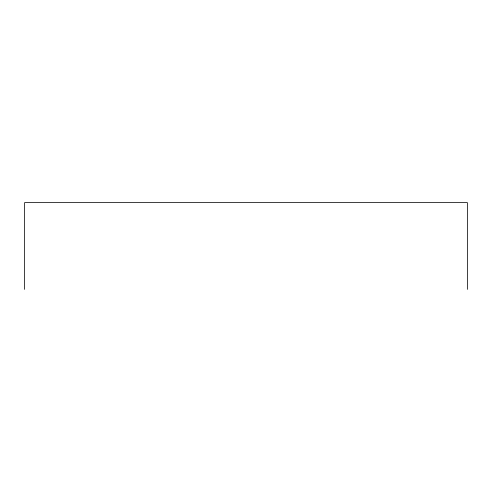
<?xml version="1.0" encoding="UTF-8"?>
<svg xmlns="http://www.w3.org/2000/svg" width="492" height="492" viewBox="0 0 492 492"><rect width="100%" height="100%" fill="white"/><g stroke="black" fill="none" stroke-linecap="round" stroke-linejoin="round"><path stroke-width="0.74" d="M467.4 289.376L467.4 202.624L24.6 202.624L24.6 289.376"/></g></svg>
